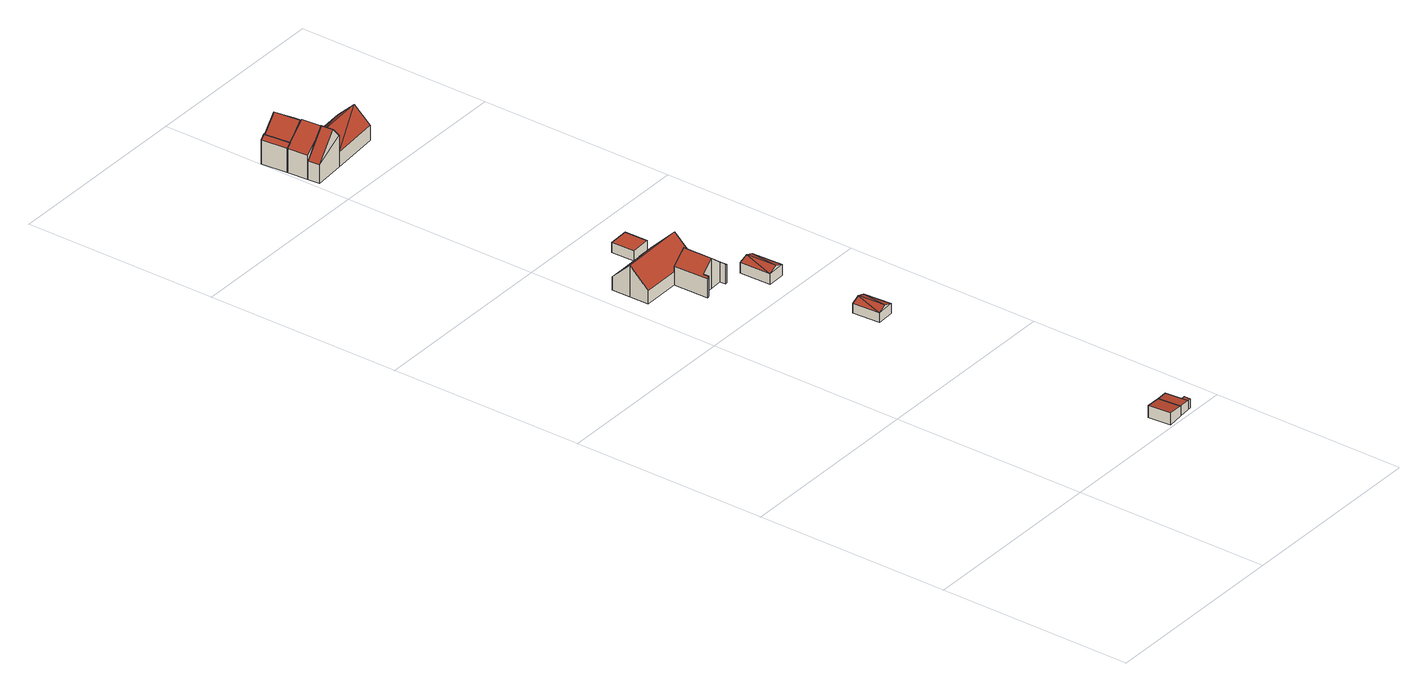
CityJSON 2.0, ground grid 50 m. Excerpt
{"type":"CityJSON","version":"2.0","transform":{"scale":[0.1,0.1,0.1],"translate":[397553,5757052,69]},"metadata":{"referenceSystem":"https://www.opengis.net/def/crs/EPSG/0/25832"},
"CityObjects":{
"building1":{"type":"Building","attributes":{"Gemeindeschluessel":"05515000","Geometrietyp2DReferenz":"3000","function":"31001_1310","roofType":"2100","measuredHeight":3.07},"address":[{"country":"Germany","locality":"Münster","thoroughfareNumber":"67","thoroughfareName":"Bösenseller Straße"}],"geometry":[{"type":"Solid","lod":"2","boundaries":[[[[0,1,2,3]],[[4,5,1,0]],[[6,7,5,4]],[[3,2,7,6]],[[4,0,3,6]],[[1,5,7,2]]]],"semantics":{"surfaces":[{"type":"WallSurface"},{"type":"RoofSurface"},{"type":"GroundSurface"}],"values":[[0,0,0,0,1,2]]}}]},
"building2":{"type":"Building","attributes":{"Gemeindeschluessel":"05515000","Geometrietyp2DReferenz":"3000","function":"51009_1610","roofType":"2100","measuredHeight":2.57},"geometry":[{"type":"Solid","lod":"2","boundaries":[[[[8,9,10,0]],[[11,12,9,8]],[[13,14,12,11]],[[4,15,14,13]],[[0,10,15,4]],[[13,11,8,0,4]],[[9,12,14,15,10]]]],"semantics":{"surfaces":[{"type":"WallSurface"},{"type":"RoofSurface"},{"type":"GroundSurface"}],"values":[[0,0,0,0,0,1,2]]}}]},
"building3":{"type":"Building","attributes":{"Gemeindeschluessel":"05515000","Geometrietyp2DReferenz":"3000","function":"31001_1310","roofType":"2100","measuredHeight":2.37},"geometry":[{"type":"Solid","lod":"2","boundaries":[[[[16,17,18,19]],[[20,21,17,16]],[[11,22,21,20]],[[19,18,22,11]],[[20,16,19,11]],[[17,21,22,18]]]],"semantics":{"surfaces":[{"type":"WallSurface"},{"type":"RoofSurface"},{"type":"GroundSurface"}],"values":[[0,0,0,0,1,2]]}}]},
"building4":{"type":"Building","attributes":{"Gemeindeschluessel":"05515000","Geometrietyp2DReferenz":"3000","function":"31001_1000"},"address":[{"country":"Germany","locality":"Münster","thoroughfareNumber":"61","thoroughfareName":"Bösenseller Straße"},{"country":"Germany","locality":"Münster","thoroughfareNumber":"61a","thoroughfareName":"Bösenseller Straße"}],"children":["building4-1","building4-2"]},
"building4-1":{"type":"BuildingPart","attributes":{"roofType":"3100","measuredHeight":8.24},"parents":["building4"],"geometry":[{"type":"Solid","lod":"2","boundaries":[[[[23,24,25,26]],[[27,28,24,23]],[[29,30,28,27]],[[31,32,33,34]],[[35,36,32,31]],[[37,38,36,35]],[[39,40,38,37]],[[26,25,40,39]],[[31,34,41,42,29,27,35]],[[23,26,39,37,35,27]],[[24,28,30,43,44,33,32,36,38,40,25]],[[43,30,29,42]],[[44,41,34,33]],[[43,42,41,44]]]],"semantics":{"surfaces":[{"type":"WallSurface"},{"type":"RoofSurface"},{"type":"GroundSurface"},{"type":"ClosureSurface"}],"values":[[0,0,0,0,0,0,0,0,1,1,2,3,3,3]]}}]},
"building4-2":{"type":"BuildingPart","attributes":{"roofType":"3100","measuredHeight":7.85},"parents":["building4"],"geometry":[{"type":"Solid","lod":"2","boundaries":[[[[45,34,33,46,47]],[[48,49,30,29,50]],[[51,52,49,48]],[[53,54,52,51]],[[55,56,54,53]],[[57,58,56,55]],[[59,60,58,57]],[[61,62,60,59]],[[63,64,62,61]],[[65,66,64,63]],[[47,46,66,65]],[[59,57,55,53,51,48,50,67,68,61]],[[45,47,65,63,61,68]],[[33,44,43,30,49,52,54,56,58,60,62,64,66,46]],[[34,45,68,41]],[[33,34,41,44]],[[42,41,68,67]],[[41,42,43,44]],[[42,67,50,29]],[[30,43,42,29]]]],"semantics":{"surfaces":[{"type":"WallSurface"},{"type":"RoofSurface"},{"type":"GroundSurface"},{"type":"ClosureSurface"}],"values":[[0,0,0,0,0,0,0,0,0,0,0,1,1,2,0,3,0,3,0,3]]}}]},
"building5":{"type":"Building","attributes":{"Gemeindeschluessel":"05515000","Geometrietyp2DReferenz":"3000","function":"31001_1310","roofType":"3100","measuredHeight":3.37},"geometry":[{"type":"Solid","lod":"2","boundaries":[[[[69,70,71,72]],[[73,74,70,69]],[[75,76,74,73]],[[72,71,76,75]],[[69,77,73]],[[75,78,72]],[[72,78,77]],[[77,69,72]],[[78,75,73]],[[73,77,78]],[[70,74,76,71]]]],"semantics":{"surfaces":[{"type":"WallSurface"},{"type":"RoofSurface"},{"type":"GroundSurface"}],"values":[[0,0,0,0,0,0,1,1,1,1,2]]}}]},
"building6":{"type":"Building","attributes":{"Gemeindeschluessel":"05515000","Geometrietyp2DReferenz":"3000","function":"51009_1610","roofType":"1000","measuredHeight":2.62},"geometry":[{"type":"Solid","lod":"2","boundaries":[[[[79,80,81,82]],[[83,84,80,79]],[[85,86,84,83]],[[82,81,86,85]],[[83,79,82,85]],[[80,84,86,81]]]],"semantics":{"surfaces":[{"type":"WallSurface"},{"type":"RoofSurface"},{"type":"GroundSurface"}],"values":[[0,0,0,0,1,2]]}}]},
"building7":{"type":"Building","attributes":{"Gemeindeschluessel":"05515000","Geometrietyp2DReferenz":"3000","function":"31001_2460","roofType":"3100","measuredHeight":3.73},"geometry":[{"type":"Solid","lod":"2","boundaries":[[[[87,88,89,90]],[[91,92,88,87]],[[93,94,92,91]],[[90,89,94,93]],[[87,95,91]],[[93,96,90]],[[90,96,95]],[[95,87,90]],[[96,93,91]],[[91,95,96]],[[88,92,94,89]]]],"semantics":{"surfaces":[{"type":"WallSurface"},{"type":"RoofSurface"},{"type":"GroundSurface"}],"values":[[0,0,0,0,0,0,1,1,1,1,2]]}}]},
"building8":{"type":"Building","attributes":{"Gemeindeschluessel":"05515000","Geometrietyp2DReferenz":"3000","function":"51009_1610","roofType":"2100","measuredHeight":7.19},"geometry":[{"type":"Solid","lod":"2","boundaries":[[[[97,98,99,100]],[[101,102,98,97]],[[103,104,102,101]],[[100,99,104,103]],[[101,97,100,103]],[[98,102,104,99]]]],"semantics":{"surfaces":[{"type":"WallSurface"},{"type":"RoofSurface"},{"type":"GroundSurface"}],"values":[[0,0,0,0,1,2]]}}]},
"building9":{"type":"Building","attributes":{"Gemeindeschluessel":"05515000","Geometrietyp2DReferenz":"3000","function":"51009_1610","roofType":"3100","measuredHeight":11.09},"geometry":[{"type":"Solid","lod":"2","boundaries":[[[[105,106,107,108]],[[109,110,106,105]],[[111,112,110,109]],[[108,107,112,111]],[[105,113,109]],[[111,114,108]],[[108,114,113,105]],[[109,113,114,111]],[[106,110,112,107]]]],"semantics":{"surfaces":[{"type":"WallSurface"},{"type":"RoofSurface"},{"type":"GroundSurface"}],"values":[[0,0,0,0,0,0,1,1,2]]}}]},
"building10":{"type":"Building","attributes":{"Gemeindeschluessel":"05515000","Geometrietyp2DReferenz":"3000","function":"31001_1000"},"address":[{"country":"Germany","locality":"Münster","thoroughfareNumber":"57","thoroughfareName":"Bösenseller Straße"},{"country":"Germany","locality":"Münster","thoroughfareNumber":"57a","thoroughfareName":"Bösenseller Straße"}],"children":["building10-1","building10-2","building10-3"]},
"building10-1":{"type":"BuildingPart","attributes":{"roofType":"3100","measuredHeight":10.74},"parents":["building10"],"geometry":[{"type":"Solid","lod":"2","boundaries":[[[[115,112,116,117]],[[103,104,112,115]],[[101,102,104,103]],[[118,102,101]],[[117,116,107,119,120,121]],[[122,123,124,101,103,115,117,125]],[[121,126,127,125,117]],[[112,104,102,128,129,130,107,116]],[[118,101,124]],[[122,125,131]],[[128,123,122,131,129]],[[102,118,124,123,128]],[[131,125,127]],[[132,130,129,131,127,126]],[[133,132,126,121,120]],[[107,130,132,119]],[[132,133,120,119]]]],"semantics":{"surfaces":[{"type":"WallSurface"},{"type":"RoofSurface"},{"type":"GroundSurface"},{"type":"ClosureSurface"}],"values":[[0,0,0,0,0,1,1,2,0,0,3,3,0,3,0,3,3]]}}]},
"building10-2":{"type":"BuildingPart","attributes":{"roofType":"3100","measuredHeight":10.75},"parents":["building10"],"geometry":[{"type":"Solid","lod":"2","boundaries":[[[[134,135,136,137]],[[138,139,135,134]],[[140,141,139,138]],[[142,143,141,140]],[[144,145,146,143,142]],[[147,98,102,118]],[[148,149,98,147]],[[150,151,149,148]],[[152,153,151,150]],[[154,155,153,152]],[[137,136,155,154]],[[148,147,118,124,156,150]],[[122,131,127,144,142,140,138,134,137,154,152,150,156]],[[135,139,141,143,146,130,129,128,102,98,149,151,153,155,136]],[[145,144,127,126,132]],[[122,156,123]],[[129,131,122,123,128]],[[130,132,126,127,131,129]],[[130,146,145,132]],[[123,156,124]],[[123,124,118,102,128]]]],"semantics":{"surfaces":[{"type":"WallSurface"},{"type":"RoofSurface"},{"type":"GroundSurface"},{"type":"ClosureSurface"}],"values":[[0,0,0,0,0,0,0,0,0,0,0,1,1,2,0,0,3,3,3,0,3]]}}]},
"building10-3":{"type":"BuildingPart","attributes":{"roofType":"3100","measuredHeight":7.95},"parents":["building10"],"geometry":[{"type":"Solid","lod":"2","boundaries":[[[[157,158,146,145]],[[159,160,158,157]],[[161,162,160,159]],[[163,106,162,161]],[[119,107,106,163]],[[164,159,133]],[[165,145,132,133,159]],[[163,161,164]],[[120,163,164,133]],[[120,119,163]],[[165,159,157]],[[165,157,145]],[[164,161,159]],[[158,160,162,106,107,130,146]],[[107,119,132,130]],[[132,145,146,130]],[[120,133,132,119]]]],"semantics":{"surfaces":[{"type":"WallSurface"},{"type":"RoofSurface"},{"type":"GroundSurface"},{"type":"ClosureSurface"}],"values":[[0,0,0,0,0,1,1,1,1,0,0,0,0,2,3,3,3]]}}]}
},
"vertices":[
[378,68,28],[378,68,2],[335,64,2],[335,64,33],[383,10,28],[383,10,2],[341,6,33],[341,6,2],
[408,71,26],[408,71,3],[378,68,3],[412,29,26],[412,29,3],[414,13,26],[414,13,3],[383,10,3],
[423,14,25],[423,14,2],[422,30,2],[422,30,26],[414,13,25],[414,13,2],[412,29,2],
[216,1329,26],[216,1329,4],[165,1328,4],[165,1328,26],[217,1269,86],[217,1269,4],[219,1222,39],[219,1222,4],[49,1217,38],[49,1217,4],[146,1218,4],[146,1218,37],[49,1265,86],[49,1265,4],[48,1314,38],[48,1314,4],[166,1317,37],[166,1317,4],[182,1219,37],[219,1220,37],[219,1220,4],[182,1219,4],
[146,1218,52],[148,1128,4],[148,1128,52],[234,1223,39],[234,1223,4],[219,1222,52],[235,1187,39],[235,1187,4],[220,1187,52],[220,1187,4],[221,1130,52],[221,1130,4],[216,1130,56],[216,1130,4],[215,1145,56],[215,1145,4],[184,1144,82],[184,1144,4],[153,1143,57],[153,1143,4],[154,1129,57],[154,1129,4],[219,1220,52],[182,1219,82],
[288,836,29],[288,836,4],[292,765,4],[292,765,29],[333,839,29],[333,839,4],[338,768,29],[338,768,4],[310,837,38],[315,767,38],
[222,1409,30],[222,1409,4],[170,1407,4],[170,1407,30],[223,1349,30],[223,1349,4],[172,1347,30],[172,1347,4],
[270,1130,33],[270,1130,5],[272,1049,5],[272,1049,33],[315,1131,33],[315,1131,5],[318,1051,33],[318,1051,5],[293,1130,42],[295,1050,42],
[13,2240,75],[13,2240,3],[2,2239,3],[2,2239,66],[19,2173,75],[19,2173,3],[8,2172,66],[8,2172,3],
[94,2095,85],[94,2095,3],[91,2125,3],[91,2125,85],[15,2089,51],[15,2089,3],[12,2119,51],[12,2119,3],[69,2093,114],[66,2123,114],
[12,2119,66],[71,2123,3],[71,2123,110],[19,2173,69],[91,2125,41],[91,2125,71],[91,2125,87],[63,2177,108],[60,2176,106],[41,2175,91],[66,2177,110],[87,2179,87],[78,2178,97],[60,2176,3],[66,2177,3],[87,2179,3],[66,2177,106],[87,2179,41],[90,2137,82],
[141,2228,48],[141,2228,3],[138,2254,3],[138,2254,49],[126,2227,59],[126,2227,3],[127,2220,59],[127,2220,3],[114,2219,69],[114,2219,3],[117,2181,69],[117,2181,41],[117,2181,3],[13,2240,69],[50,2243,106],[50,2243,3],[54,2244,110],[54,2244,3],[82,2246,90],[82,2246,3],[111,2248,69],[111,2248,3],[60,2176,110],
[117,2180,41],[117,2180,3],[217,2189,41],[217,2189,3],[223,2106,41],[223,2106,3],[94,2095,41],[220,2148,82],[117,2180,42]
]}
